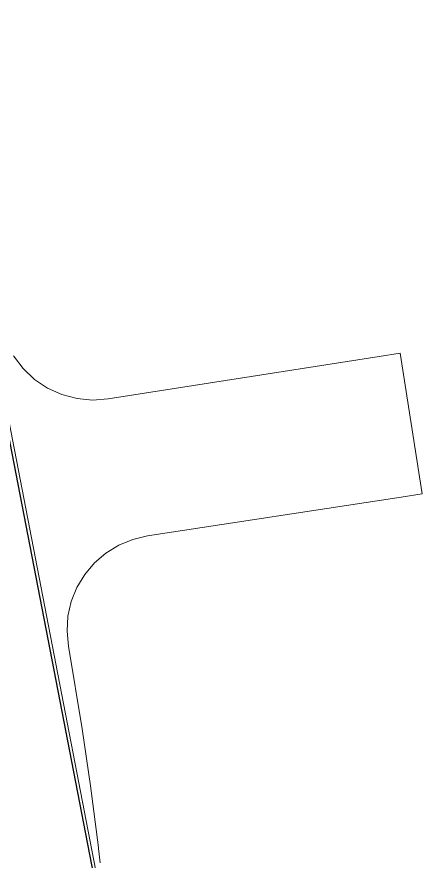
# Model space of a CAD drawing. Header units: metres. Extents: x 105145 to 106173, y 111785 to 118130.
# Drawn here: x 105895 to 105920.7, y 117601.4 to 117654.9 of the extents above; entities that cross this region are included whole.
import ezdxf

# ---------------------------------------------------------------- set-up
doc = ezdxf.new("R2010")
doc.units = ezdxf.units.M
for name, color, linetype, lineweight in [('10-PAV-BOCACALLE', 9, 'CONTINUOUS', 13), ('10-PAV-CALZADA-MIXTA', 8, 'CONTINUOUS', 30), ('10-PAV-SARDINEL', 252, 'CONTINUOUS', 13)]:
    doc.layers.add(name, color=color, linetype=linetype, lineweight=lineweight)

msp = doc.modelspace()

# ---------------------------------------------------------------- linework, layer by layer
at = {"layer": '10-PAV-BOCACALLE'}
for points in [[(105900.9846, 117594.6516), (105889.4766, 117653.9885)], [(105894.7823, 117633.4145), (105895.3822, 117632.6196), (105896.1052, 117631.9349), (105896.9316, 117631.3793), (105897.8385, 117630.9679), (105898.8009, 117630.7122), (105899.7923, 117630.6192), (105900.7855, 117630.6915), (105917.9551, 117633.3867), (105919.2926, 117633.597), (105919.2926, 117633.597), (105920.6803, 117624.6764), (105919.3593, 117624.4748), (105903.2621, 117622.0161), (105902.3316, 117621.7969), (105901.4476, 117621.4327), (105900.6328, 117620.9328), (105899.9077, 117620.3097), (105899.2907, 117619.5794), (105898.7976, 117618.7604), (105898.4408, 117617.8735), (105898.2295, 117616.9412), (105898.1688, 117615.9871), (105898.2605, 117615.0355), (105899.1263, 117609.8055), (105899.6525, 117606.1827), (105900.1569, 117602.2805), (105900.1641, 117602.2217), (105900.2733, 117601.3107)]]:
    msp.add_lwpolyline(points, dxfattribs=at)
at = {"layer": '10-PAV-CALZADA-MIXTA'}
msp.add_lwpolyline([(105880.0206, 117692.7563), (105889.4766, 117653.9885), (105900.9846, 117594.6516), (105901.0429, 117594.0477), (105901.1557, 117592.8397), (105901.2647, 117591.6323), (105901.3701, 117590.4259), (105901.4721, 117589.2203), (105901.5709, 117588.0155), (105901.6669, 117586.8117), (105901.7601, 117585.6087), (105901.8511, 117584.4067), (105901.9395, 117583.2057), (105902.0259, 117582.0057), (105902.1107, 117580.8065), (105902.1937, 117579.6085), (105902.2757, 117578.4087), (105902.3561, 117577.2133), (105902.4357, 117576.0191), (105902.5145, 117574.8259), (105902.5929, 117573.6337), (105902.6709, 117572.4427), (105908.8355, 117478.3238)], dxfattribs=at)
at = {"layer": '10-PAV-SARDINEL'}
for points in [[(105908.8355, 117478.3238), (105902.6709, 117572.4427), (105902.5929, 117573.6337), (105902.5145, 117574.8259), (105902.4357, 117576.0191), (105902.3561, 117577.2133), (105902.2757, 117578.4087), (105902.1937, 117579.6085), (105902.1107, 117580.8065), (105902.0259, 117582.0057), (105901.9395, 117583.2057), (105901.8511, 117584.4067), (105901.7601, 117585.6087), (105901.6669, 117586.8117), (105901.5709, 117588.0155), (105901.4721, 117589.2203), (105901.3701, 117590.4259), (105901.2647, 117591.6323), (105901.1557, 117592.8397), (105901.0429, 117594.0477), (105900.9846, 117594.6516), (105889.4766, 117653.9885), (105880.0206, 117692.7563)], [(105880.2144, 117692.8057), (105889.6709, 117654.0359), (105889.6729, 117654.0266), (105901.1813, 117594.688)]]:
    msp.add_lwpolyline(points, dxfattribs=at)

doc.saveas('drawing.dxf')
